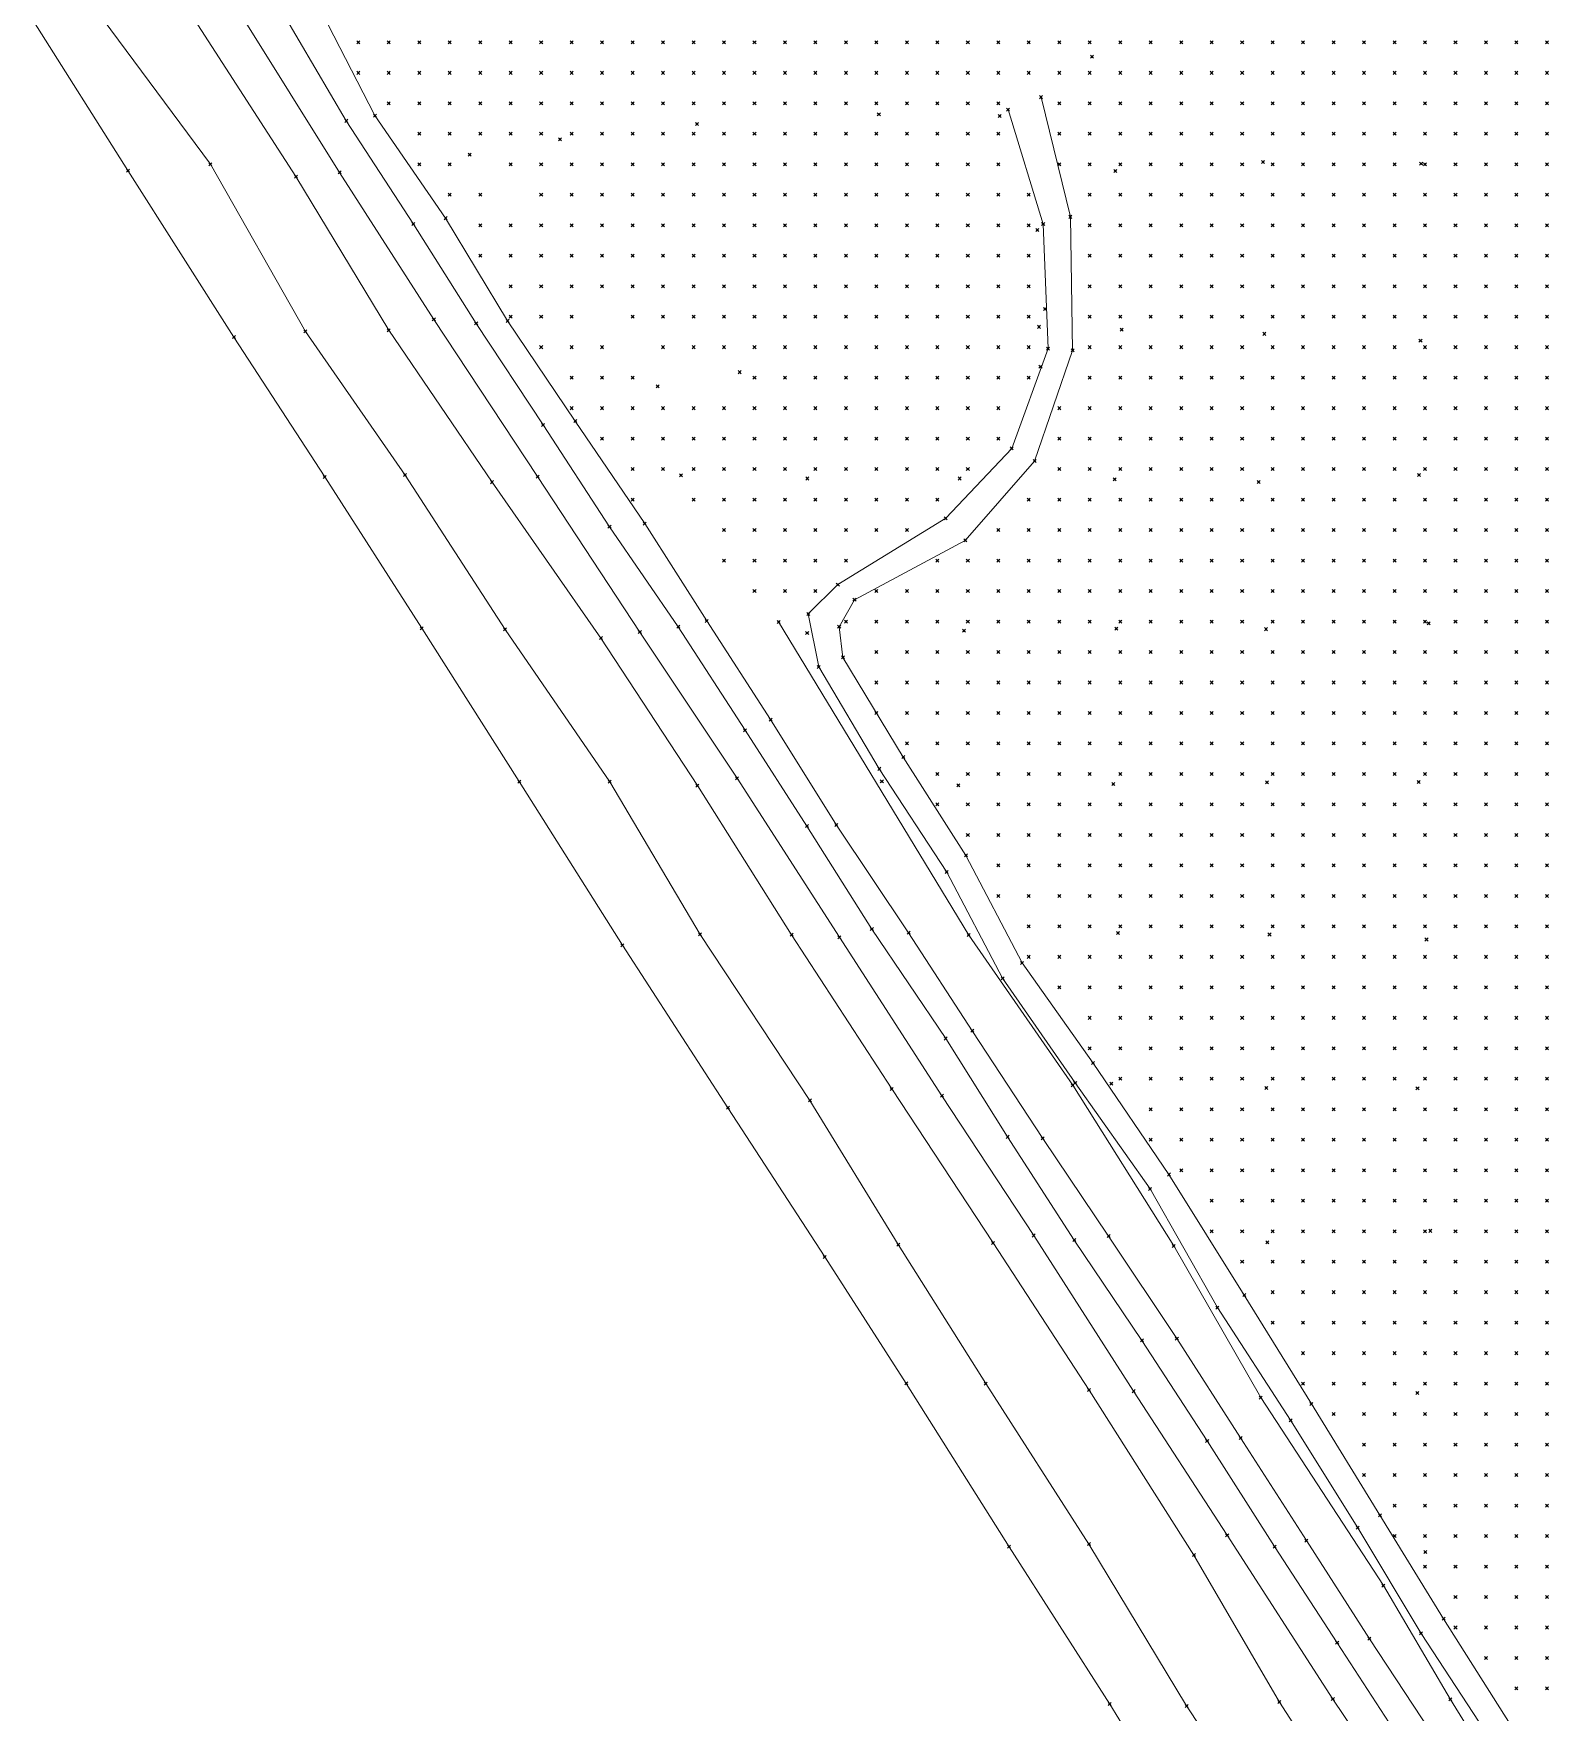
# Model space of a CAD drawing. Header units: metres. Extents: x 441556 to 446409, y 432338 to 461058.
# Drawn here: x 445436.4 to 445585.5, y 434443.3 to 434608.5 of the extents above; entities that cross this region are included whole.
import ezdxf

# ---------------------------------------------------------------- set-up
doc = ezdxf.new("R2010")
doc.units = ezdxf.units.M
doc.header["$MEASUREMENT"] = 0
doc.header["$PDMODE"] = 35
doc.header["$PDSIZE"] = 0.15
for name, color, linetype, lineweight in [('DTM-BRE-RevN_GRP_CANAL', 2, 'Continuous', 0), ('DTM-BRE-RevN_GRP_CANAL IRIGATIE JOS', 2, 'Continuous', 0), ('DTM-BRE-RevN_GRP_CANAL IRIGATIE SUS', 2, 'Continuous', 0), ('DTM-BRE-RevN_GRP_DIG', 2, 'Continuous', 0), ('DTM-BRE-RevN_GRP_DRUM PAMANT', 2, 'Continuous', 0), ('DTM-BRE-RevN_GRP_TALUZ JOS', 2, 'Continuous', 0), ('DTM-NOK-RevN_LIDAR_co_lidar', 91, 'Continuous', 0), ('DTM-NOK-RevN_RTK', 32, 'Continuous', 0)]:
    doc.layers.add(name, color=color, linetype=linetype, lineweight=lineweight)

msp = doc.modelspace()

# ---------------------------------------------------------------- linework, layer by layer
at = {"layer": 'DTM-BRE-RevN_GRP_CANAL'}
for p, q in [((445461.009, 434610.371, 319.685), (445467.2, 434599.877, 319.506)), ((445464.826, 434610.458, 319.58), (445470.011, 434600.389, 319.48)), ((445467.2, 434599.877, 319.506), (445473.805, 434589.725, 319.434)), ((445470.011, 434600.389, 319.48), (445476.977, 434590.303, 319.43)), ((445473.805, 434589.725, 319.434), (445479.981, 434579.947, 319.475)), ((445476.977, 434590.303, 319.43), (445483.067, 434580.201, 319.338)), ((445479.981, 434579.947, 319.475), (445486.57, 434569.961, 319.4)), ((445483.067, 434580.201, 319.338), (445489.732, 434570.337, 319.353)), ((445486.57, 434569.961, 319.4), (445493.1, 434559.939, 319.389)), ((445489.732, 434570.337, 319.353), (445496.573, 434560.256, 319.306)), ((445493.1, 434559.939, 319.389), (445499.874, 434550.106, 319.269)), ((445496.573, 434560.256, 319.306), (445502.672, 434550.677, 319.206)), ((445499.874, 434550.106, 319.269), (445506.445, 434539.912, 319.246)), ((445502.672, 434550.677, 319.206), (445508.961, 434540.964, 319.268)), ((445508.961, 434540.964, 319.268), (445515.427, 434530.585, 319.161)), ((445506.445, 434539.912, 319.246), (445512.536, 434530.488, 319.187)), ((445512.536, 434530.488, 319.187), (445518.921, 434520.351, 319.204)), ((445515.427, 434530.585, 319.161), (445522.538, 434519.988, 319.181)), ((445518.921, 434520.351, 319.204), (445526.198, 434509.585, 319.171)), ((445522.538, 434519.988, 319.181), (445528.802, 434510.354, 319.156)), ((445528.802, 434510.354, 319.156), (445535.736, 434499.757, 319.111)), ((445526.198, 434509.585, 319.171), (445532.278, 434499.91, 319.155)), ((445532.278, 434499.91, 319.155), (445538.847, 434489.758, 319.105)), ((445535.736, 434499.757, 319.111), (445542.219, 434490.15, 319.122)), ((445538.847, 434489.758, 319.105), (445545.503, 434479.888, 319.094)), ((445542.219, 434490.15, 319.122), (445548.937, 434480.066, 319.128)), ((445545.503, 434479.888, 319.094), (445551.921, 434469.997, 319.056)), ((445548.937, 434480.066, 319.128), (445555.216, 434470.281, 319.104)), ((445551.921, 434469.997, 319.056), (445558.553, 434459.592, 319.111)), ((445555.216, 434470.281, 319.104), (445561.688, 434460.184, 319.081)), ((445558.553, 434459.592, 319.111), (445564.715, 434450.133, 319.036)), ((445561.688, 434460.184, 319.081), (445567.894, 434450.529, 319.079)), ((445564.715, 434450.133, 319.036), (445571.097, 434440.271, 319.044)), ((445567.894, 434450.529, 319.079), (445574.775, 434440.051, 319.055))]:
    msp.add_line(p, q, dxfattribs=at)
at = {"layer": 'DTM-BRE-RevN_GRP_CANAL IRIGATIE JOS'}
for p, q in [((445466.545, 434594.802, 321.629), (445456.814, 434610.341, 321.804)), ((445475.811, 434580.347, 321.581), (445466.545, 434594.802, 321.629)), ((445486.031, 434564.878, 321.63), (445475.811, 434580.347, 321.581)), ((445496.085, 434549.58, 321.622), (445486.031, 434564.878, 321.63)), ((445505.656, 434535.19, 321.563), (445496.085, 434549.58, 321.622)), ((445515.731, 434519.547, 321.609), (445505.656, 434535.19, 321.563)), ((445525.814, 434503.95, 321.508), (445515.731, 434519.547, 321.609)), ((445534.858, 434490.201, 321.442), (445525.814, 434503.95, 321.508)), ((445544.681, 434474.888, 321.415), (445534.858, 434490.201, 321.442)), ((445553.89, 434460.715, 321.425), (445544.681, 434474.888, 321.415)), ((445564.289, 434444.594, 321.246), (445553.89, 434460.715, 321.425)), ((445573.803, 434430.438, 321.023), (445564.289, 434444.594, 321.246))]:
    msp.add_line(p, q, dxfattribs=at)
at = {"layer": 'DTM-BRE-RevN_GRP_CANAL IRIGATIE SUS'}
for p, q in [((445509.744, 434550.58, 323.261), (445528.455, 434519.762, 322.656)), ((445528.455, 434519.762, 322.656), (445538.697, 434504.988, 322.436)), ((445538.697, 434504.988, 322.436), (445548.634, 434489.179, 321.925)), ((445548.634, 434489.179, 321.925), (445557.197, 434474.26, 321.348)), ((445557.197, 434474.26, 321.348), (445569.265, 434455.755, 321.417)), ((445569.265, 434455.755, 321.417), (445575.854, 434444.556, 321.174)), ((445575.854, 434444.556, 321.174), (445585.213, 434429.469, 321.164))]:
    msp.add_line(p, q, dxfattribs=at)
at = {"layer": 'DTM-BRE-RevN_GRP_DIG'}
for p, q in [((445445.706, 434594.984, 326.145), (445436.421, 434609.669, 326.2)), ((445453.826, 434595.61, 325.879), (445443.261, 434609.838, 326.016)), ((445456.134, 434578.598, 326.173), (445445.706, 434594.984, 326.145)), ((445463.179, 434579.154, 326.079), (445453.826, 434595.61, 325.879)), ((445465.08, 434564.839, 326.159), (445456.134, 434578.598, 326.173)), ((445472.984, 434565.019, 326.038), (445463.179, 434579.154, 326.079)), ((445474.626, 434549.948, 326.107), (445465.08, 434564.839, 326.159)), ((445482.818, 434549.837, 326.065), (445472.984, 434565.019, 326.038)), ((445484.224, 434534.86, 326.124), (445474.626, 434549.948, 326.107)), ((445493.121, 434534.85, 325.956), (445482.818, 434549.837, 326.065)), ((445494.374, 434518.766, 326.128), (445484.224, 434534.86, 326.124)), ((445502.012, 434519.832, 326.164), (445493.121, 434534.85, 325.956)), ((445504.75, 434502.772, 326.131), (445494.374, 434518.766, 326.128)), ((445512.821, 434503.489, 326.067), (445502.012, 434519.832, 326.164)), ((445514.287, 434488.093, 326.104), (445504.75, 434502.772, 326.131)), ((445521.517, 434489.304, 325.902), (445512.821, 434503.489, 326.067)), ((445530.132, 434475.632, 325.788), (445521.517, 434489.304, 325.902)), ((445522.305, 434475.653, 326.076), (445514.287, 434488.093, 326.104)), ((445532.429, 434459.577, 326.005), (445522.305, 434475.653, 326.076)), ((445540.289, 434459.846, 325.624), (445530.132, 434475.632, 325.788)), ((445542.331, 434444.097, 326.056), (445532.429, 434459.577, 326.005)), ((445549.896, 434443.92, 325.702), (445540.289, 434459.846, 325.624)), ((445550.832, 434430.352, 326.067), (445542.331, 434444.097, 326.056)), ((445559.465, 434429.538, 325.889), (445549.896, 434443.92, 325.702))]:
    msp.add_line(p, q, dxfattribs=at)
at = {"layer": 'DTM-BRE-RevN_GRP_DRUM PAMANT'}
for p, q in [((445535.569, 434602.205, 323.053), (445538.463, 434590.433, 323.695)), ((445535.779, 434589.714, 323.674), (445532.33, 434600.982, 323.262)), ((445536.26, 434577.464, 323.834), (445535.779, 434589.714, 323.674)), ((445538.463, 434590.433, 323.695), (445538.678, 434577.288, 323.858)), ((445532.684, 434567.647, 323.768), (445536.26, 434577.464, 323.834)), ((445538.678, 434577.288, 323.858), (445534.938, 434566.4, 323.467)), ((445526.198, 434560.773, 323.526), (445532.684, 434567.647, 323.768)), ((445534.938, 434566.4, 323.467), (445528.115, 434558.599, 323.487)), ((445515.572, 434554.248, 323.369), (445526.198, 434560.773, 323.526)), ((445528.115, 434558.599, 323.487), (445517.213, 434552.762, 323.377)), ((445512.669, 434551.358, 323.142), (445515.572, 434554.248, 323.369)), ((445517.213, 434552.762, 323.377), (445515.703, 434550.104, 323.315)), ((445513.697, 434546.152, 323.053), (445512.669, 434551.358, 323.142)), ((445515.703, 434550.104, 323.315), (445516.081, 434547.08, 323.244)), ((445516.081, 434547.08, 323.244), (445522.012, 434537.274, 323.124)), ((445519.653, 434536.118, 323.082), (445513.697, 434546.152, 323.053)), ((445522.012, 434537.274, 323.124), (445528.181, 434527.6, 322.851)), ((445526.286, 434525.964, 322.747), (445519.653, 434536.118, 323.082)), ((445528.181, 434527.6, 322.851), (445533.71, 434517.025, 322.624)), ((445531.788, 434515.516, 322.319), (445526.286, 434525.964, 322.747)), ((445533.71, 434517.025, 322.624), (445540.696, 434507.164, 322.481)), ((445538.931, 434505.221, 322.424), (445531.788, 434515.516, 322.319)), ((445540.696, 434507.164, 322.481), (445548.153, 434496.203, 322.316)), ((445546.307, 434494.791, 322.232), (445538.931, 434505.221, 322.424)), ((445548.153, 434496.203, 322.316), (445555.567, 434484.335, 321.81)), ((445552.931, 434483.104, 321.875), (445546.307, 434494.791, 322.232)), ((445555.567, 434484.335, 321.81), (445562.184, 434473.637, 321.691)), ((445560.136, 434472.021, 321.545), (445552.931, 434483.104, 321.875)), ((445562.184, 434473.637, 321.691), (445568.929, 434462.68, 321.502)), ((445566.744, 434461.45, 321.506), (445560.136, 434472.021, 321.545)), ((445568.929, 434462.68, 321.502), (445575.184, 434452.489, 321.308)), ((445572.97, 434451.057, 321.306), (445566.744, 434461.45, 321.506)), ((445575.184, 434452.489, 321.308), (445581.75, 434442.118, 321.304)), ((445579.803, 434440.619, 321.289), (445572.97, 434451.057, 321.306))]:
    msp.add_line(p, q, dxfattribs=at)
at = {"layer": 'DTM-BRE-RevN_GRP_TALUZ JOS'}
for p, q in [((445462.244, 434594.394, 321.803), (445452.581, 434609.326, 321.884)), ((445471.371, 434579.27, 321.655), (445462.244, 434594.394, 321.803)), ((445481.538, 434564.325, 321.658), (445471.371, 434579.27, 321.655)), ((445492.253, 434548.982, 321.622), (445481.538, 434564.325, 321.658)), ((445501.755, 434534.468, 321.584), (445492.253, 434548.982, 321.622)), ((445511.022, 434519.798, 321.646), (445501.755, 434534.468, 321.584)), ((445520.877, 434504.624, 321.639), (445511.022, 434519.798, 321.646)), ((445530.854, 434489.472, 321.411), (445520.877, 434504.624, 321.639)), ((445540.296, 434474.989, 321.262), (445530.854, 434489.472, 321.411)), ((445550.617, 434458.762, 321.429), (445540.296, 434474.989, 321.262)), ((445559.026, 434444.303, 321.32), (445550.617, 434458.762, 321.429)), ((445568.77, 434429.346, 321.172), (445559.026, 434444.303, 321.32))]:
    msp.add_line(p, q, dxfattribs=at)
at = {"layer": 'DTM-NOK-RevN_LIDAR_co_lidar'}
for p in [(445468.382, 434607.601, 319.861), (445471.381, 434607.601, 321.021), (445474.38, 434607.601, 322.542), (445477.38, 434607.601, 323.249), (445480.379, 434607.601, 323.165), (445483.378, 434607.601, 323.137), (445486.378, 434607.601, 323.193), (445489.377, 434607.601, 323.291), (445492.377, 434607.601, 323.334), (445495.376, 434607.601, 323.337), (445498.375, 434607.601, 323.363), (445501.375, 434607.601, 323.417), (445504.374, 434607.601, 323.482), (445507.373, 434607.601, 323.563), (445510.373, 434607.601, 323.611), (445513.372, 434607.601, 323.597), (445516.372, 434607.601, 323.627), (445519.371, 434607.601, 323.657), (445522.37, 434607.601, 323.616), (445525.37, 434607.601, 323.548), (445528.369, 434607.601, 323.409), (445531.369, 434607.601, 323.25), (445534.368, 434607.601, 323.071), (445537.367, 434607.601, 323.004), (445540.367, 434607.601, 322.986), (445543.366, 434607.601, 323.023), (445546.365, 434607.601, 323.142), (445549.365, 434607.601, 323.269), (445552.364, 434607.601, 323.331), (445555.364, 434607.601, 323.382), (445558.363, 434607.601, 323.414), (445561.362, 434607.601, 323.477), (445564.362, 434607.601, 323.484), (445567.361, 434607.601, 323.514), (445570.361, 434607.601, 323.561), (445573.36, 434607.601, 323.67), (445576.359, 434607.601, 323.802), (445579.359, 434607.601, 323.958), (445582.358, 434607.601, 324.238), (445585.357, 434607.601, 324.299), (445468.382, 434604.602, 319.416), (445471.381, 434604.602, 320.206), (445474.38, 434604.602, 321.938), (445477.38, 434604.602, 323.486), (445480.379, 434604.602, 323.282), (445483.378, 434604.602, 323.224), (445486.378, 434604.602, 323.158), (445489.377, 434604.602, 323.198), (445492.377, 434604.602, 323.24), (445495.376, 434604.602, 323.269), (445498.375, 434604.602, 323.384), (445501.375, 434604.602, 323.493), (445504.374, 434604.602, 323.55), (445507.373, 434604.602, 323.575), (445510.373, 434604.602, 323.601), (445513.372, 434604.602, 323.589), (445516.372, 434604.602, 323.565), (445519.371, 434604.602, 323.624), (445522.37, 434604.602, 323.57), (445525.37, 434604.602, 323.584), (445528.369, 434604.602, 323.541), (445531.369, 434604.602, 323.334), (445534.368, 434604.602, 323.115), (445537.367, 434604.602, 323.07), (445540.367, 434604.602, 323.149), (445543.366, 434604.602, 323.213), (445546.365, 434604.602, 323.277), (445549.365, 434604.602, 323.333), (445552.364, 434604.602, 323.37), (445555.364, 434604.602, 323.444), (445558.363, 434604.602, 323.494), (445561.362, 434604.602, 323.589), (445564.362, 434604.602, 323.667), (445567.361, 434604.602, 323.735), (445570.361, 434604.602, 323.888), (445573.36, 434604.602, 323.952), (445576.359, 434604.602, 324.083), (445579.359, 434604.602, 324.297), (445582.358, 434604.602, 324.466), (445585.357, 434604.602, 324.545), (445471.381, 434601.602, 319.61), (445474.38, 434601.602, 320.679), (445477.38, 434601.602, 322.622), (445480.379, 434601.602, 323.517), (445483.378, 434601.602, 323.224), (445486.378, 434601.602, 323.141), (445489.377, 434601.602, 323.183), (445492.377, 434601.602, 323.217), (445495.376, 434601.602, 323.301), (445498.375, 434601.602, 323.473), (445501.375, 434601.602, 323.596), (445504.374, 434601.602, 323.608), (445507.373, 434601.602, 323.655), (445510.373, 434601.602, 323.649), (445513.372, 434601.602, 323.522), (445516.372, 434601.602, 323.471), (445519.371, 434601.602, 323.511), (445522.37, 434601.602, 323.547), (445525.37, 434601.602, 323.608), (445528.369, 434601.602, 323.536), (445531.369, 434601.602, 323.409), (445537.367, 434601.602, 323.25), (445540.367, 434601.602, 323.317), (445543.366, 434601.602, 323.358), (445546.365, 434601.602, 323.428), (445549.365, 434601.602, 323.535), (445552.364, 434601.602, 323.675), (445555.364, 434601.602, 323.755), (445558.363, 434601.602, 323.802), (445561.362, 434601.602, 323.885), (445564.362, 434601.602, 323.956), (445567.361, 434601.602, 323.993), (445570.361, 434601.602, 324.062), (445573.36, 434601.602, 324.138), (445576.359, 434601.602, 324.191), (445579.359, 434601.602, 324.351), (445582.358, 434601.602, 324.575), (445585.357, 434601.602, 324.612), (445474.38, 434598.603, 319.885), (445477.38, 434598.603, 321.182), (445480.379, 434598.603, 322.766), (445483.378, 434598.603, 323.299), (445486.378, 434598.603, 323.187), (445489.377, 434598.603, 323.121), (445492.377, 434598.603, 323.163), (445495.376, 434598.603, 323.304), (445498.375, 434598.603, 323.489), (445501.375, 434598.603, 323.686), (445504.374, 434598.603, 323.754), (445507.373, 434598.603, 323.792), (445510.373, 434598.603, 323.705), (445513.372, 434598.603, 323.528), (445516.372, 434598.603, 323.52), (445519.371, 434598.603, 323.655), (445522.37, 434598.603, 323.669), (445525.37, 434598.603, 323.611), (445528.369, 434598.603, 323.447), (445531.369, 434598.603, 323.361), (445537.367, 434598.603, 323.459), (445540.367, 434598.603, 323.527), (445543.366, 434598.603, 323.611), (445546.365, 434598.603, 323.719), (445549.365, 434598.603, 323.793), (445552.364, 434598.603, 323.823), (445555.364, 434598.603, 323.931), (445558.363, 434598.603, 324.022), (445561.362, 434598.603, 324.069), (445564.362, 434598.603, 324.13), (445567.361, 434598.603, 324.229), (445570.361, 434598.603, 324.266), (445573.36, 434598.603, 324.301), (445576.359, 434598.603, 324.366), (445579.359, 434598.603, 324.384), (445582.358, 434598.603, 324.505), (445585.357, 434598.603, 324.581), (445474.38, 434595.604, 319.539), (445477.38, 434595.604, 320.386), (445483.378, 434595.604, 323.217), (445486.378, 434595.604, 323.185), (445489.377, 434595.604, 323.168), (445492.377, 434595.604, 323.3), (445495.376, 434595.604, 323.558), (445498.375, 434595.604, 323.79), (445501.375, 434595.604, 323.962), (445504.374, 434595.604, 323.982), (445507.373, 434595.604, 324.016), (445510.373, 434595.604, 323.866), (445513.372, 434595.604, 323.653), (445516.372, 434595.604, 323.639), (445519.371, 434595.604, 323.679), (445522.37, 434595.604, 323.692), (445525.37, 434595.604, 323.623), (445528.369, 434595.604, 323.576), (445531.369, 434595.604, 323.53), (445537.367, 434595.604, 323.564), (445540.367, 434595.604, 323.646), (445543.366, 434595.604, 323.739), (445546.365, 434595.604, 323.891), (445549.365, 434595.604, 323.935), (445552.364, 434595.604, 323.898), (445555.364, 434595.604, 323.971), (445558.363, 434595.604, 324.012), (445561.362, 434595.604, 324.064), (445564.362, 434595.604, 324.12), (445567.361, 434595.604, 324.177), (445570.361, 434595.604, 324.22), (445573.36, 434595.604, 324.309), (445576.359, 434595.604, 324.396), (445579.359, 434595.604, 324.441), (445582.358, 434595.604, 324.524), (445585.357, 434595.604, 324.661), (445477.38, 434592.604, 319.802), (445480.379, 434592.604, 321.18), (445486.378, 434592.604, 323.224), (445489.377, 434592.604, 323.248), (445492.377, 434592.604, 323.414), (445495.376, 434592.604, 323.629), (445498.375, 434592.604, 323.958), (445501.375, 434592.604, 324.211), (445504.374, 434592.604, 324.271), (445507.373, 434592.604, 324.324), (445510.373, 434592.604, 324.145), (445513.372, 434592.604, 323.917), (445516.372, 434592.604, 323.821), (445519.371, 434592.604, 323.829), (445522.37, 434592.604, 323.861), (445525.37, 434592.604, 323.861), (445528.369, 434592.604, 323.793), (445531.369, 434592.604, 323.626), (445534.368, 434592.604, 323.506), (445540.367, 434592.604, 323.738), (445543.366, 434592.604, 323.823), (445546.365, 434592.604, 323.914), (445549.365, 434592.604, 323.959), (445552.364, 434592.604, 323.977), (445555.364, 434592.604, 324.06), (445558.363, 434592.604, 324.073), (445561.362, 434592.604, 324.137), (445564.362, 434592.604, 324.145), (445567.361, 434592.604, 324.133), (445570.361, 434592.604, 324.202), (445573.36, 434592.604, 324.311), (445576.359, 434592.604, 324.357), (445579.359, 434592.604, 324.416), (445582.358, 434592.604, 324.477), (445585.357, 434592.604, 324.588), (445480.379, 434589.605, 320.09), (445483.378, 434589.605, 321.457), (445486.378, 434589.605, 322.995), (445489.377, 434589.605, 323.235), (445492.377, 434589.605, 323.403), (445495.376, 434589.605, 323.547), (445498.375, 434589.605, 323.929), (445501.375, 434589.605, 324.143), (445504.374, 434589.605, 324.282), (445507.373, 434589.605, 324.224), (445510.373, 434589.605, 323.973), (445513.372, 434589.605, 323.658), (445516.372, 434589.605, 323.579), (445519.371, 434589.605, 323.59), (445522.37, 434589.605, 323.592), (445525.37, 434589.605, 323.555), (445528.369, 434589.605, 323.549), (445531.369, 434589.605, 323.529), (445534.368, 434589.605, 323.514), (445540.367, 434589.605, 323.758), (445543.366, 434589.605, 323.91), (445546.365, 434589.605, 323.973), (445549.365, 434589.605, 324.006), (445552.364, 434589.605, 324.029), (445555.364, 434589.605, 324.045), (445558.363, 434589.605, 324.036), (445561.362, 434589.605, 324.01), (445564.362, 434589.605, 323.996), (445567.361, 434589.605, 323.98), (445570.361, 434589.605, 324.101), (445573.36, 434589.605, 324.173), (445576.359, 434589.605, 324.283), (445579.359, 434589.605, 324.406), (445582.358, 434589.605, 324.455), (445585.357, 434589.605, 324.56), (445480.379, 434586.605, 319.599), (445483.378, 434586.605, 320.409), (445486.378, 434586.605, 322.001), (445489.377, 434586.605, 323.172), (445492.377, 434586.605, 323.345), (445495.376, 434586.605, 323.615), (445498.375, 434586.605, 323.95), (445501.375, 434586.605, 324.161), (445504.374, 434586.605, 324.258), (445507.373, 434586.605, 324.161), (445510.373, 434586.605, 323.871), (445513.372, 434586.605, 323.636), (445516.372, 434586.605, 323.599), (445519.371, 434586.605, 323.589), (445522.37, 434586.605, 323.58), (445525.37, 434586.605, 323.577), (445528.369, 434586.605, 323.553), (445531.369, 434586.605, 323.544), (445534.368, 434586.605, 323.595), (445540.367, 434586.605, 323.834), (445543.366, 434586.605, 324.022), (445546.365, 434586.605, 324.041), (445549.365, 434586.605, 324.085), (445552.364, 434586.605, 324.093), (445555.364, 434586.605, 324.008), (445558.363, 434586.605, 323.939), (445561.362, 434586.605, 323.958), (445564.362, 434586.605, 324.005), (445567.361, 434586.605, 324.083), (445570.361, 434586.605, 324.23), (445573.36, 434586.605, 324.278), (445576.359, 434586.605, 324.359), (445579.359, 434586.605, 324.427), (445582.358, 434586.605, 324.473), (445585.357, 434586.605, 324.561), (445483.378, 434583.606, 319.776), (445486.378, 434583.606, 320.935), (445489.377, 434583.606, 322.567), (445492.377, 434583.606, 323.44), (445495.376, 434583.606, 323.712), (445498.375, 434583.606, 324.045), (445501.375, 434583.606, 324.278), (445504.374, 434583.606, 324.288), (445507.373, 434583.606, 324.172), (445510.373, 434583.606, 323.864), (445513.372, 434583.606, 323.627), (445516.372, 434583.606, 323.602), (445519.371, 434583.606, 323.6), (445522.37, 434583.606, 323.577), (445525.37, 434583.606, 323.562), (445528.369, 434583.606, 323.594), (445531.369, 434583.606, 323.57), (445534.368, 434583.606, 323.623), (445540.367, 434583.606, 323.891), (445543.366, 434583.606, 324.104), (445546.365, 434583.606, 324.112), (445549.365, 434583.606, 324.061), (445552.364, 434583.606, 324.022), (445555.364, 434583.606, 323.957), (445558.363, 434583.606, 323.961), (445561.362, 434583.606, 324.03), (445564.362, 434583.606, 324.094), (445567.361, 434583.606, 324.228), (445570.361, 434583.606, 324.333), (445573.36, 434583.606, 324.332), (445576.359, 434583.606, 324.341), (445579.359, 434583.606, 324.436), (445582.358, 434583.606, 324.269), (445585.357, 434583.606, 324.01), (445483.378, 434580.607, 319.404), (445486.378, 434580.607, 319.888), (445489.377, 434580.607, 320.774), (445495.376, 434580.607, 323.783), (445498.375, 434580.607, 324.146), (445501.375, 434580.607, 324.328), (445504.374, 434580.607, 324.355), (445507.373, 434580.607, 324.167), (445510.373, 434580.607, 323.855), (445513.372, 434580.607, 323.623), (445516.372, 434580.607, 323.59), (445519.371, 434580.607, 323.57), (445522.37, 434580.607, 323.58), (445525.37, 434580.607, 323.677), (445528.369, 434580.607, 323.711), (445531.369, 434580.607, 323.648), (445534.368, 434580.607, 323.646), (445540.367, 434580.607, 323.933), (445543.366, 434580.607, 324.103), (445546.365, 434580.607, 324.082), (445549.365, 434580.607, 324.002), (445552.364, 434580.607, 324.009), (445555.364, 434580.607, 323.977), (445558.363, 434580.607, 323.954), (445561.362, 434580.607, 324.033), (445564.362, 434580.607, 324.147), (445567.361, 434580.607, 324.098), (445570.361, 434580.607, 324.095), (445573.36, 434580.607, 323.833), (445576.359, 434580.607, 323.749), (445579.359, 434580.607, 323.782), (445582.358, 434580.607, 323.795), (445585.357, 434580.607, 323.736), (445486.378, 434577.607, 319.52), (445489.377, 434577.607, 320.091), (445492.377, 434577.607, 321.644), (445498.375, 434577.607, 324.302), (445501.375, 434577.607, 324.426), (445504.374, 434577.607, 324.365), (445507.373, 434577.607, 324.097), (445510.373, 434577.607, 323.808), (445513.372, 434577.607, 323.582), (445516.372, 434577.607, 323.593), (445519.371, 434577.607, 323.624), (445522.37, 434577.607, 323.67), (445525.37, 434577.607, 323.732), (445528.369, 434577.607, 323.704), (445531.369, 434577.607, 323.679), (445534.368, 434577.607, 323.728), (445540.367, 434577.607, 323.929), (445543.366, 434577.607, 324.042), (445546.365, 434577.607, 324.082), (445549.365, 434577.607, 324.119), (445552.364, 434577.607, 324.079), (445555.364, 434577.607, 324.051), (445558.363, 434577.607, 323.948), (445561.362, 434577.607, 323.686), (445564.362, 434577.607, 323.653), (445567.361, 434577.607, 323.539), (445570.361, 434577.607, 323.546), (445573.36, 434577.607, 323.564), (445576.359, 434577.607, 323.558), (445579.359, 434577.607, 323.636), (445582.358, 434577.607, 323.746), (445585.357, 434577.607, 323.753), (445489.377, 434574.608, 319.69), (445492.377, 434574.608, 321.123), (445495.376, 434574.608, 323.789), (445507.373, 434574.608, 324.093), (445510.373, 434574.608, 323.798), (445513.372, 434574.608, 323.591), (445516.372, 434574.608, 323.563), (445519.371, 434574.608, 323.554), (445522.37, 434574.608, 323.56), (445525.37, 434574.608, 323.596), (445528.369, 434574.608, 323.652), (445531.369, 434574.608, 323.742), (445534.368, 434574.608, 323.819), (445540.367, 434574.608, 323.835), (445543.366, 434574.608, 323.961), (445546.365, 434574.608, 324.14), (445549.365, 434574.608, 324), (445552.364, 434574.608, 323.405), (445555.364, 434574.608, 323.482), (445558.363, 434574.608, 323.473), (445561.362, 434574.608, 323.46), (445564.362, 434574.608, 323.497), (445567.361, 434574.608, 323.495), (445570.361, 434574.608, 323.555), (445573.36, 434574.608, 323.586), (445576.359, 434574.608, 323.578), (445579.359, 434574.608, 323.614), (445582.358, 434574.608, 323.627), (445585.357, 434574.608, 323.612), (445489.377, 434571.608, 319.387), (445492.377, 434571.608, 320.222), (445495.376, 434571.608, 321.903), (445498.375, 434571.608, 323.38), (445501.375, 434571.608, 324.544), (445504.374, 434571.608, 324.339), (445507.373, 434571.608, 323.965), (445510.373, 434571.608, 323.669), (445513.372, 434571.608, 323.5), (445516.372, 434571.608, 323.554), (445519.371, 434571.608, 323.591), (445522.37, 434571.608, 323.585), (445525.37, 434571.608, 323.607), (445528.369, 434571.608, 323.673), (445531.369, 434571.608, 323.749), (445537.367, 434571.608, 323.647), (445540.367, 434571.608, 323.597), (445543.366, 434571.608, 323.474), (445546.365, 434571.608, 323.39), (445549.365, 434571.608, 323.365), (445552.364, 434571.608, 323.248), (445555.364, 434571.608, 323.291), (445558.363, 434571.608, 323.334), (445561.362, 434571.608, 323.393), (445564.362, 434571.608, 323.524), (445567.361, 434571.608, 323.557), (445570.361, 434571.608, 323.591), (445573.36, 434571.608, 323.593), (445576.359, 434571.608, 323.523), (445579.359, 434571.608, 323.479), (445582.358, 434571.608, 323.38), (445585.357, 434571.608, 323.411), (445492.377, 434568.609, 319.75), (445495.376, 434568.609, 320.782), (445498.375, 434568.609, 322.29), (445501.375, 434568.609, 324.506), (445504.374, 434568.609, 324.261), (445507.373, 434568.609, 323.96), (445510.373, 434568.609, 323.674), (445513.372, 434568.609, 323.47), (445516.372, 434568.609, 323.534), (445519.371, 434568.609, 323.642), (445522.37, 434568.609, 323.698), (445525.37, 434568.609, 323.709), (445528.369, 434568.609, 323.722), (445531.369, 434568.609, 323.742), (445537.367, 434568.609, 323.52), (445540.367, 434568.609, 323.389), (445543.366, 434568.609, 323.316), (445546.365, 434568.609, 323.294), (445549.365, 434568.609, 323.303), (445552.364, 434568.609, 323.242), (445555.364, 434568.609, 323.217), (445558.363, 434568.609, 323.374), (445561.362, 434568.609, 323.586), (445564.362, 434568.609, 323.544), (445567.361, 434568.609, 323.448), (445570.361, 434568.609, 323.459), (445573.36, 434568.609, 323.393), (445576.359, 434568.609, 323.39), (445579.359, 434568.609, 323.443), (445582.358, 434568.609, 323.405), (445585.357, 434568.609, 323.413), (445495.376, 434565.61, 319.818), (445498.375, 434565.61, 321.298), (445501.375, 434565.61, 323.837), (445504.374, 434565.61, 324.179), (445507.373, 434565.61, 323.949), (445510.373, 434565.61, 323.657), (445513.372, 434565.61, 323.474), (445516.372, 434565.61, 323.51), (445519.371, 434565.61, 323.622), (445522.37, 434565.61, 323.664), (445525.37, 434565.61, 323.675), (445528.369, 434565.61, 323.659), (445537.367, 434565.61, 323.379), (445540.367, 434565.61, 323.276), (445543.366, 434565.61, 323.256), (445546.365, 434565.61, 323.23), (445549.365, 434565.61, 323.241), (445552.364, 434565.61, 323.246), (445555.364, 434565.61, 323.189), (445558.363, 434565.61, 323.288), (445561.362, 434565.61, 323.378), (445564.362, 434565.61, 323.271), (445567.361, 434565.61, 323.285), (445570.361, 434565.61, 323.386), (445573.36, 434565.61, 323.379), (445576.359, 434565.61, 323.372), (445579.359, 434565.61, 323.433), (445582.358, 434565.61, 323.485), (445585.357, 434565.61, 323.45), (445495.376, 434562.61, 319.292), (445501.375, 434562.61, 322.479), (445504.374, 434562.61, 323.903), (445507.373, 434562.61, 323.762), (445510.373, 434562.61, 323.546), (445513.372, 434562.61, 323.449), (445516.372, 434562.61, 323.495), (445519.371, 434562.61, 323.613), (445522.37, 434562.61, 323.655), (445525.37, 434562.61, 323.686), (445534.368, 434562.61, 323.454), (445537.367, 434562.61, 323.356), (445540.367, 434562.61, 323.24), (445543.366, 434562.61, 323.108), (445546.365, 434562.61, 323.065), (445549.365, 434562.61, 323.091), (445552.364, 434562.61, 323.052), (445555.364, 434562.61, 323.034), (445558.363, 434562.61, 323.136), (445561.362, 434562.61, 323.201), (445564.362, 434562.61, 323.282), (445567.361, 434562.61, 323.391), (445570.361, 434562.61, 323.447), (445573.36, 434562.61, 323.458), (445576.359, 434562.61, 323.452), (445579.359, 434562.61, 323.423), (445582.358, 434562.61, 323.418), (445585.357, 434562.61, 323.418), (445504.374, 434559.611, 322.747), (445507.373, 434559.611, 323.621), (445510.373, 434559.611, 323.518), (445513.372, 434559.611, 323.506), (445516.372, 434559.611, 323.539), (445519.371, 434559.611, 323.818), (445522.37, 434559.611, 323.759), (445531.369, 434559.611, 323.468), (445534.368, 434559.611, 323.446), (445537.367, 434559.611, 323.357), (445540.367, 434559.611, 323.147), (445543.366, 434559.611, 323.011), (445546.365, 434559.611, 323.005), (445549.365, 434559.611, 323.026), (445552.364, 434559.611, 323.027), (445555.364, 434559.611, 323.1), (445558.363, 434559.611, 323.179), (445561.362, 434559.611, 323.326), (445564.362, 434559.611, 323.463), (445567.361, 434559.611, 323.475), (445570.361, 434559.611, 323.445), (445573.36, 434559.611, 323.4), (445576.359, 434559.611, 323.339), (445579.359, 434559.611, 323.305), (445582.358, 434559.611, 323.284), (445585.357, 434559.611, 323.325), (445504.374, 434556.612, 321.177), (445507.373, 434556.612, 322.738), (445510.373, 434556.612, 323.637), (445513.372, 434556.612, 323.588), (445516.372, 434556.612, 323.526), (445525.37, 434556.612, 323.358), (445528.369, 434556.612, 323.332), (445531.369, 434556.612, 323.33), (445534.368, 434556.612, 323.315), (445537.367, 434556.612, 323.29), (445540.367, 434556.612, 323.193), (445543.366, 434556.612, 323.129), (445546.365, 434556.612, 323.099), (445549.365, 434556.612, 323.14), (445552.364, 434556.612, 323.189), (445555.364, 434556.612, 323.27), (445558.363, 434556.612, 323.359), (445561.362, 434556.612, 323.409), (445564.362, 434556.612, 323.466), (445567.361, 434556.612, 323.477), (445570.361, 434556.612, 323.385), (445573.36, 434556.612, 323.246), (445576.359, 434556.612, 323.145), (445579.359, 434556.612, 323.113), (445582.358, 434556.612, 323.165), (445585.357, 434556.612, 323.152), (445507.373, 434553.612, 322.001), (445510.373, 434553.612, 323.505), (445513.372, 434553.612, 323.364), (445519.371, 434553.612, 323.339), (445522.37, 434553.612, 323.412), (445525.37, 434553.612, 323.347), (445528.369, 434553.612, 323.311), (445531.369, 434553.612, 323.255), (445534.368, 434553.612, 323.247), (445537.367, 434553.612, 323.269), (445540.367, 434553.612, 323.278), (445543.366, 434553.612, 323.254), (445546.365, 434553.612, 323.243), (445549.365, 434553.612, 323.229), (445552.364, 434553.612, 323.271), (445555.364, 434553.612, 323.296), (445558.363, 434553.612, 323.32), (445561.362, 434553.612, 323.298), (445564.362, 434553.612, 323.275), (445567.361, 434553.612, 323.235), (445570.361, 434553.612, 323.166), (445573.36, 434553.612, 323.118), (445576.359, 434553.612, 323.129), (445579.359, 434553.612, 323.15), (445582.358, 434553.612, 323.21), (445585.357, 434553.612, 323.188), (445516.372, 434550.613, 323.169), (445519.371, 434550.613, 323.247), (445522.37, 434550.613, 323.341), (445525.37, 434550.613, 323.339), (445528.369, 434550.613, 323.312), (445531.369, 434550.613, 323.302), (445534.368, 434550.613, 323.296), (445537.367, 434550.613, 323.281), (445540.367, 434550.613, 323.215), (445543.366, 434550.613, 323.166), (445546.365, 434550.613, 323.206), (445549.365, 434550.613, 323.255), (445552.364, 434550.613, 323.27), (445555.364, 434550.613, 323.221), (445558.363, 434550.613, 323.195), (445561.362, 434550.613, 323.167), (445564.362, 434550.613, 323.152), (445567.361, 434550.613, 323.15), (445570.361, 434550.613, 323.166), (445573.36, 434550.613, 323.161), (445576.359, 434550.613, 323.187), (445579.359, 434550.613, 323.179), (445582.358, 434550.613, 323.189), (445585.357, 434550.613, 323.234), (445519.371, 434547.613, 323.152), (445522.37, 434547.613, 323.259), (445525.37, 434547.613, 323.278), (445528.369, 434547.613, 323.277), (445531.369, 434547.613, 323.254), (445534.368, 434547.613, 323.205), (445537.367, 434547.613, 323.192), (445540.367, 434547.613, 323.144), (445543.366, 434547.613, 323.036), (445546.365, 434547.613, 323.041), (445549.365, 434547.613, 323.087), (445552.364, 434547.613, 323.12), (445555.364, 434547.613, 323.223), (445558.363, 434547.613, 323.322), (445561.362, 434547.613, 323.294), (445564.362, 434547.613, 323.238), (445567.361, 434547.613, 323.216), (445570.361, 434547.613, 323.221), (445573.36, 434547.613, 323.186), (445576.359, 434547.613, 323.212), (445579.359, 434547.613, 323.179), (445582.358, 434547.613, 323.157), (445585.357, 434547.613, 323.215), (445519.371, 434544.614, 323.1), (445522.37, 434544.614, 323.173), (445525.37, 434544.614, 323.189), (445528.369, 434544.614, 323.236), (445531.369, 434544.614, 323.187), (445534.368, 434544.614, 323.062), (445537.367, 434544.614, 322.977), (445540.367, 434544.614, 322.959), (445543.366, 434544.614, 322.972), (445546.365, 434544.614, 323.112), (445549.365, 434544.614, 323.185), (445552.364, 434544.614, 323.226), (445555.364, 434544.614, 323.255), (445558.363, 434544.614, 323.325), (445561.362, 434544.614, 323.304), (445564.362, 434544.614, 323.254), (445567.361, 434544.614, 323.24), (445570.361, 434544.614, 323.227), (445573.36, 434544.614, 323.2), (445576.359, 434544.614, 323.191), (445579.359, 434544.614, 323.188), (445582.358, 434544.614, 323.136), (445585.357, 434544.614, 323.006), (445519.371, 434541.615, 323.051), (445522.37, 434541.615, 323.086), (445525.37, 434541.615, 323.067), (445528.369, 434541.615, 323.062), (445531.369, 434541.615, 323.002), (445534.368, 434541.615, 322.98), (445537.367, 434541.615, 323.023), (445540.367, 434541.615, 322.996), (445543.366, 434541.615, 323.01), (445546.365, 434541.615, 323.126), (445549.365, 434541.615, 323.219), (445552.364, 434541.615, 323.28), (445555.364, 434541.615, 323.301), (445558.363, 434541.615, 323.336), (445561.362, 434541.615, 323.334), (445564.362, 434541.615, 323.26), (445567.361, 434541.615, 323.184), (445570.361, 434541.615, 323.147), (445573.36, 434541.615, 323.113), (445576.359, 434541.615, 323.053), (445579.359, 434541.615, 323.016), (445582.358, 434541.615, 322.974), (445585.357, 434541.615, 322.904), (445522.37, 434538.615, 323.086), (445525.37, 434538.615, 323.028), (445528.369, 434538.615, 323.04), (445531.369, 434538.615, 323.025), (445534.368, 434538.615, 323.027), (445537.367, 434538.615, 323.028), (445540.367, 434538.615, 323.056), (445543.366, 434538.615, 323.06), (445546.365, 434538.615, 323.083), (445549.365, 434538.615, 323.211), (445552.364, 434538.615, 323.283), (445555.364, 434538.615, 323.296), (445558.363, 434538.615, 323.318), (445561.362, 434538.615, 323.241), (445564.362, 434538.615, 323.152), (445567.361, 434538.615, 323.073), (445570.361, 434538.615, 323.021), (445573.36, 434538.615, 323.02), (445576.359, 434538.615, 323.036), (445579.359, 434538.615, 323.016), (445582.358, 434538.615, 322.985), (445585.357, 434538.615, 322.952), (445525.37, 434535.616, 322.968), (445528.369, 434535.616, 323.056), (445531.369, 434535.616, 323.073), (445534.368, 434535.616, 323.086), (445537.367, 434535.616, 323.028), (445540.367, 434535.616, 322.999), (445543.366, 434535.616, 323.005), (445546.365, 434535.616, 323.021), (445549.365, 434535.616, 323.051), (445552.364, 434535.616, 323.078), (445555.364, 434535.616, 323.05), (445558.363, 434535.616, 323.062), (445561.362, 434535.616, 323.054), (445564.362, 434535.616, 323.04), (445567.361, 434535.616, 323.043), (445570.361, 434535.616, 323.078), (445573.36, 434535.616, 323.121), (445576.359, 434535.616, 323.111), (445579.359, 434535.616, 323.087), (445582.358, 434535.616, 323.052), (445585.357, 434535.616, 322.993), (445525.37, 434532.616, 322.898), (445528.369, 434532.616, 323.267), (445531.369, 434532.616, 323.288), (445534.368, 434532.616, 323.239), (445537.367, 434532.616, 323.146), (445540.367, 434532.616, 323.055), (445543.366, 434532.616, 322.872), (445546.365, 434532.616, 322.818), (445549.365, 434532.616, 322.839), (445552.364, 434532.616, 322.888), (445555.364, 434532.616, 322.961), (445558.363, 434532.616, 323.024), (445561.362, 434532.616, 323.057), (445564.362, 434532.616, 323.104), (445567.361, 434532.616, 323.153), (445570.361, 434532.616, 323.195), (445573.36, 434532.616, 323.184), (445576.359, 434532.616, 323.116), (445579.359, 434532.616, 323.042), (445582.358, 434532.616, 322.95), (445585.357, 434532.616, 322.845), (445528.369, 434529.617, 323.067), (445531.369, 434529.617, 323.495), (445534.368, 434529.617, 323.416), (445537.367, 434529.617, 323.288), (445540.367, 434529.617, 323.001), (445543.366, 434529.617, 322.749), (445546.365, 434529.617, 322.753), (445549.365, 434529.617, 322.843), (445552.364, 434529.617, 322.929), (445555.364, 434529.617, 323.014), (445558.363, 434529.617, 323.083), (445561.362, 434529.617, 323.136), (445564.362, 434529.617, 323.147), (445567.361, 434529.617, 323.15), (445570.361, 434529.617, 323.121), (445573.36, 434529.617, 323.059), (445576.359, 434529.617, 322.944), (445579.359, 434529.617, 322.837), (445582.358, 434529.617, 322.771), (445585.357, 434529.617, 322.749), (445531.369, 434526.618, 323.71), (445534.368, 434526.618, 323.623), (445537.367, 434526.618, 323.369), (445540.367, 434526.618, 323.027), (445543.366, 434526.618, 322.815), (445546.365, 434526.618, 322.84), (445549.365, 434526.618, 322.928), (445552.364, 434526.618, 322.975), (445555.364, 434526.618, 323.005), (445558.363, 434526.618, 323.042), (445561.362, 434526.618, 323.055), (445564.362, 434526.618, 323.043), (445567.361, 434526.618, 322.994), (445570.361, 434526.618, 322.911), (445573.36, 434526.618, 322.867), (445576.359, 434526.618, 322.873), (445579.359, 434526.618, 322.837), (445582.358, 434526.618, 322.827), (445585.357, 434526.618, 322.839), (445531.369, 434523.618, 323.946), (445534.368, 434523.618, 323.767), (445537.367, 434523.618, 323.467), (445540.367, 434523.618, 323.159), (445543.366, 434523.618, 322.893), (445546.365, 434523.618, 322.84), (445549.365, 434523.618, 322.866), (445552.364, 434523.618, 322.887), (445555.364, 434523.618, 322.927), (445558.363, 434523.618, 322.932), (445561.362, 434523.618, 322.924), (445564.362, 434523.618, 322.916), (445567.361, 434523.618, 322.92), (445570.361, 434523.618, 322.863), (445573.36, 434523.618, 322.839), (445576.359, 434523.618, 322.846), (445579.359, 434523.618, 322.827), (445582.358, 434523.618, 322.802), (445585.357, 434523.618, 322.767), (445534.368, 434520.619, 323.721), (445537.367, 434520.619, 323.418), (445540.367, 434520.619, 323.054), (445543.366, 434520.619, 322.8), (445546.365, 434520.619, 322.74), (445549.365, 434520.619, 322.732), (445552.364, 434520.619, 322.768), (445555.364, 434520.619, 322.84), (445558.363, 434520.619, 322.904), (445561.362, 434520.619, 322.967), (445564.362, 434520.619, 322.979), (445567.361, 434520.619, 322.954), (445570.361, 434520.619, 322.884), (445573.36, 434520.619, 322.854), (445576.359, 434520.619, 322.793), (445579.359, 434520.619, 322.792), (445582.358, 434520.619, 322.749), (445585.357, 434520.619, 322.714), (445534.368, 434517.62, 323.191), (445537.367, 434517.62, 322.961), (445540.367, 434517.62, 322.743), (445543.366, 434517.62, 322.652), (445546.365, 434517.62, 322.652), (445549.365, 434517.62, 322.718), (445552.364, 434517.62, 322.827), (445555.364, 434517.62, 322.93), (445558.363, 434517.62, 322.999), (445561.362, 434517.62, 323.089), (445564.362, 434517.62, 323.119), (445567.361, 434517.62, 323.021), (445570.361, 434517.62, 322.889), (445573.36, 434517.62, 322.82), (445576.359, 434517.62, 322.794), (445579.359, 434517.62, 322.771), (445582.358, 434517.62, 322.707), (445585.357, 434517.62, 322.68), (445537.367, 434514.62, 322.689), (445540.367, 434514.62, 322.878), (445543.366, 434514.62, 322.739), (445546.365, 434514.62, 322.685), (445549.365, 434514.62, 322.728), (445552.364, 434514.62, 322.828), (445555.364, 434514.62, 322.905), (445558.363, 434514.62, 322.975), (445561.362, 434514.62, 323.038), (445564.362, 434514.62, 323.042), (445567.361, 434514.62, 322.952), (445570.361, 434514.62, 322.806), (445573.36, 434514.62, 322.741), (445576.359, 434514.62, 322.728), (445579.359, 434514.62, 322.692), (445582.358, 434514.62, 322.66), (445585.357, 434514.62, 322.612), (445540.367, 434511.621, 322.712), (445543.366, 434511.621, 322.748), (445546.365, 434511.621, 322.713), (445549.365, 434511.621, 322.76), (445552.364, 434511.621, 322.857), (445555.364, 434511.621, 322.937), (445558.363, 434511.621, 322.989), (445561.362, 434511.621, 322.951), (445564.362, 434511.621, 322.944), (445567.361, 434511.621, 322.892), (445570.361, 434511.621, 322.764), (445573.36, 434511.621, 322.706), (445576.359, 434511.621, 322.688), (445579.359, 434511.621, 322.651), (445582.358, 434511.621, 322.641), (445585.357, 434511.621, 322.625), (445540.367, 434508.621, 322.555), (445543.366, 434508.621, 322.667), (445546.365, 434508.621, 322.692), (445549.365, 434508.621, 322.65), (445552.364, 434508.621, 322.734), (445555.364, 434508.621, 322.821), (445558.363, 434508.621, 322.812), (445561.362, 434508.621, 322.801), (445564.362, 434508.621, 322.793), (445567.361, 434508.621, 322.782), (445570.361, 434508.621, 322.732), (445573.36, 434508.621, 322.708), (445576.359, 434508.621, 322.73), (445579.359, 434508.621, 322.738), (445582.358, 434508.621, 322.7), (445585.357, 434508.621, 322.668), (445543.366, 434505.622, 322.515), (445546.365, 434505.622, 322.547), (445549.365, 434505.622, 322.55), (445552.364, 434505.622, 322.62), (445555.364, 434505.622, 322.667), (445558.363, 434505.622, 322.704), (445561.362, 434505.622, 322.74), (445564.362, 434505.622, 322.787), (445567.361, 434505.622, 322.804), (445570.361, 434505.622, 322.771), (445573.36, 434505.622, 322.721), (445576.359, 434505.622, 322.73), (445579.359, 434505.622, 322.732), (445582.358, 434505.622, 322.668), (445585.357, 434505.622, 322.57), (445546.365, 434502.623, 322.716), (445549.365, 434502.623, 322.791), (445552.364, 434502.623, 322.815), (445555.364, 434502.623, 322.785), (445558.363, 434502.623, 322.713), (445561.362, 434502.623, 322.721), (445564.362, 434502.623, 322.797), (445567.361, 434502.623, 322.813), (445570.361, 434502.623, 322.75), (445573.36, 434502.623, 322.634), (445576.359, 434502.623, 322.598), (445579.359, 434502.623, 322.573), (445582.358, 434502.623, 322.51), (445585.357, 434502.623, 322.385), (445546.365, 434499.623, 322.903), (445549.365, 434499.623, 323.077), (445552.364, 434499.623, 323.159), (445555.364, 434499.623, 322.985), (445558.363, 434499.623, 322.766), (445561.362, 434499.623, 322.67), (445564.362, 434499.623, 322.608), (445567.361, 434499.623, 322.593), (445570.361, 434499.623, 322.551), (445573.36, 434499.623, 322.466), (445576.359, 434499.623, 322.442), (445579.359, 434499.623, 322.456), (445582.358, 434499.623, 322.369), (445585.357, 434499.623, 322.292), (445549.365, 434496.624, 323.335), (445552.364, 434496.624, 323.355), (445555.364, 434496.624, 322.923), (445558.363, 434496.624, 322.574), (445561.362, 434496.624, 322.53), (445564.362, 434496.624, 322.414), (445567.361, 434496.624, 322.33), (445570.361, 434496.624, 322.311), (445573.36, 434496.624, 322.346), (445576.359, 434496.624, 322.367), (445579.359, 434496.624, 322.32), (445582.358, 434496.624, 322.274), (445585.357, 434496.624, 322.266), (445552.364, 434493.625, 323.291), (445555.364, 434493.625, 322.822), (445558.363, 434493.625, 322.364), (445561.362, 434493.625, 322.183), (445564.362, 434493.625, 322.165), (445567.361, 434493.625, 322.221), (445570.361, 434493.625, 322.276), (445573.36, 434493.625, 322.327), (445576.359, 434493.625, 322.38), (445579.359, 434493.625, 322.311), (445582.358, 434493.625, 322.205), (445585.357, 434493.625, 322.087), (445552.364, 434490.625, 323.105), (445555.364, 434490.625, 322.598), (445558.363, 434490.625, 322.109), (445561.362, 434490.625, 322.059), (445564.362, 434490.625, 322.129), (445567.361, 434490.625, 322.218), (445570.361, 434490.625, 322.342), (445573.36, 434490.625, 322.343), (445576.359, 434490.625, 322.271), (445579.359, 434490.625, 322.146), (445582.358, 434490.625, 322.048), (445585.357, 434490.625, 321.962), (445555.364, 434487.626, 322.281), (445558.363, 434487.626, 322.048), (445561.362, 434487.626, 322.077), (445564.362, 434487.626, 322.136), (445567.361, 434487.626, 322.158), (445570.361, 434487.626, 322.225), (445573.36, 434487.626, 322.202), (445576.359, 434487.626, 322.022), (445579.359, 434487.626, 321.807), (445582.358, 434487.626, 321.786), (445585.357, 434487.626, 321.776), (445558.363, 434484.626, 322.069), (445561.362, 434484.626, 321.99), (445564.362, 434484.626, 321.972), (445567.361, 434484.626, 321.986), (445570.361, 434484.626, 321.968), (445573.36, 434484.626, 321.93), (445576.359, 434484.626, 321.902), (445579.359, 434484.626, 321.876), (445582.358, 434484.626, 321.823), (445585.357, 434484.626, 321.827), (445558.363, 434481.627, 322.16), (445561.362, 434481.627, 321.972), (445564.362, 434481.627, 321.829), (445567.361, 434481.627, 321.816), (445570.361, 434481.627, 321.923), (445573.36, 434481.627, 321.957), (445576.359, 434481.627, 321.917), (445579.359, 434481.627, 321.876), (445582.358, 434481.627, 321.879), (445585.357, 434481.627, 321.941), (445561.362, 434478.628, 322.112), (445564.362, 434478.628, 321.993), (445567.361, 434478.628, 321.947), (445570.361, 434478.628, 321.915), (445573.36, 434478.628, 321.931), (445576.359, 434478.628, 321.92), (445579.359, 434478.628, 321.935), (445582.358, 434478.628, 321.928), (445585.357, 434478.628, 321.922), (445561.362, 434475.628, 322.27), (445564.362, 434475.628, 322.165), (445567.361, 434475.628, 322.046), (445570.361, 434475.628, 321.918), (445573.36, 434475.628, 321.836), (445576.359, 434475.628, 321.849), (445579.359, 434475.628, 321.892), (445582.358, 434475.628, 321.957), (445585.357, 434475.628, 322.046), (445564.362, 434472.629, 322.089), (445567.361, 434472.629, 321.936), (445570.361, 434472.629, 321.811), (445573.36, 434472.629, 321.801), (445576.359, 434472.629, 321.897), (445579.359, 434472.629, 321.982), (445582.358, 434472.629, 322.062), (445585.357, 434472.629, 322.115), (445567.361, 434469.629, 321.738), (445570.361, 434469.629, 321.711), (445573.36, 434469.629, 321.815), (445576.359, 434469.629, 321.926), (445579.359, 434469.629, 322.004), (445582.358, 434469.629, 322.064), (445585.357, 434469.629, 322.053), (445567.361, 434466.63, 321.595), (445570.361, 434466.63, 321.689), (445573.36, 434466.63, 321.804), (445576.359, 434466.63, 321.894), (445579.359, 434466.63, 321.937), (445582.358, 434466.63, 321.898), (445585.357, 434466.63, 321.844), (445570.361, 434463.631, 321.611), (445573.36, 434463.631, 321.706), (445576.359, 434463.631, 321.757), (445579.359, 434463.631, 321.775), (445582.358, 434463.631, 321.808), (445585.357, 434463.631, 321.833), (445570.361, 434460.631, 321.544), (445573.36, 434460.631, 321.644), (445576.359, 434460.631, 321.724), (445579.359, 434460.631, 321.731), (445582.358, 434460.631, 321.794), (445585.357, 434460.631, 321.83), (445573.36, 434457.632, 321.795), (445576.359, 434457.632, 321.783), (445579.359, 434457.632, 321.836), (445582.358, 434457.632, 321.834), (445585.357, 434457.632, 321.78), (445576.359, 434454.633, 321.856), (445579.359, 434454.633, 321.878), (445582.358, 434454.633, 321.829), (445585.357, 434454.633, 321.697), (445576.359, 434451.633, 321.929), (445579.359, 434451.633, 321.981), (445582.358, 434451.633, 321.886), (445585.357, 434451.633, 321.63), (445579.359, 434448.634, 322.015), (445582.358, 434448.634, 321.796), (445585.357, 434448.634, 321.567), (445582.358, 434445.634, 321.684), (445585.357, 434445.634, 321.473)]:
    msp.add_point(p, dxfattribs=at)
at = {"layer": 'DTM-NOK-RevN_RTK'}
for p in [(445540.585, 434606.178, 323.026), (445532.33, 434600.982, 323.262), (445535.569, 434602.205, 323.053), (445467.2, 434599.877, 319.506), (445470.011, 434600.389, 319.48), (445501.707, 434599.575, 323.467), (445519.609, 434600.524, 323.608), (445531.51, 434600.355, 323.355), (445488.229, 434598.057, 323.093), (445479.334, 434596.546, 322.977), (445445.706, 434594.984, 326.145), (445453.826, 434595.61, 325.879), (445462.244, 434594.394, 321.803), (445466.545, 434594.802, 321.629), (445542.877, 434594.943, 323.759), (445557.427, 434595.83, 323.983), (445572.981, 434595.654, 324.225), (445473.805, 434589.725, 319.434), (445476.977, 434590.303, 319.43), (445535.779, 434589.714, 323.674), (445538.463, 434590.433, 323.695), (445535.201, 434589.129, 323.663), (445535.953, 434581.37, 323.812), (445475.811, 434580.347, 321.581), (445479.981, 434579.947, 319.475), (445483.067, 434580.201, 319.338), (445535.378, 434579.611, 323.84), (445456.134, 434578.598, 326.173), (445463.179, 434579.154, 326.079), (445471.371, 434579.27, 321.655), (445543.511, 434579.332, 324.118), (445557.557, 434578.921, 324.019), (445572.917, 434578.248, 323.618), (445536.26, 434577.464, 323.834), (445538.678, 434577.288, 323.858), (445505.917, 434575.151, 323.487), (445535.518, 434575.699, 323.92), (445497.834, 434573.743, 323.317), (445486.57, 434569.961, 319.4), (445489.732, 434570.337, 319.353), (445532.684, 434567.647, 323.768), (445534.938, 434566.4, 323.467), (445465.08, 434564.839, 326.159), (445472.984, 434565.019, 326.038), (445486.031, 434564.878, 321.63), (445500.136, 434565.008, 323.235), (445512.575, 434564.686, 323.46), (445527.551, 434564.684, 323.64), (445542.815, 434564.609, 323.3), (445572.765, 434565.042, 323.387), (445481.538, 434564.325, 321.658), (445556.978, 434564.345, 323.144), (445493.1, 434559.939, 319.389), (445496.573, 434560.256, 319.306), (445526.198, 434560.773, 323.526), (445528.115, 434558.599, 323.487), (445515.572, 434554.248, 323.369), (445512.669, 434551.358, 323.142), (445517.213, 434552.762, 323.377), (445474.626, 434549.948, 326.107), (445482.818, 434549.837, 326.065), (445499.874, 434550.106, 319.269), (445502.672, 434550.677, 319.206), (445509.744, 434550.58, 323.261), (445515.703, 434550.104, 323.315), (445542.977, 434549.907, 323.215), (445557.721, 434549.864, 323.074), (445573.717, 434550.427, 323.108), (445492.253, 434548.982, 321.622), (445496.085, 434549.58, 321.622), (445512.553, 434549.492, 323.184), (445527.994, 434549.701, 323.345), (445516.081, 434547.08, 323.244), (445513.697, 434546.152, 323.053), (445506.445, 434539.912, 319.246), (445508.961, 434540.964, 319.268), (445522.012, 434537.274, 323.124), (445484.224, 434534.86, 326.124), (445493.121, 434534.85, 325.956), (445505.656, 434535.19, 321.563), (445519.653, 434536.118, 323.082), (445519.903, 434534.877, 323.058), (445501.755, 434534.468, 321.584), (445527.435, 434534.497, 323.086), (445542.677, 434534.614, 323.062), (445557.812, 434534.78, 322.955), (445572.745, 434534.83, 323.128), (445512.536, 434530.488, 319.187), (445515.427, 434530.585, 319.161), (445528.181, 434527.6, 322.851), (445526.286, 434525.964, 322.747), (445518.921, 434520.351, 319.204), (445522.538, 434519.988, 319.181), (445494.374, 434518.766, 326.128), (445502.012, 434519.832, 326.164), (445511.022, 434519.798, 321.646), (445515.731, 434519.547, 321.609), (445528.455, 434519.762, 322.656), (445543.15, 434519.967, 322.778), (445558.057, 434519.817, 322.938), (445573.508, 434519.328, 322.888), (445533.71, 434517.025, 322.624), (445531.788, 434515.516, 322.319), (445528.802, 434510.354, 319.156), (445526.198, 434509.585, 319.171), (445540.696, 434507.164, 322.481), (445538.931, 434505.221, 322.424), (445542.489, 434505.144, 322.443), (445512.821, 434503.489, 326.067), (445520.877, 434504.624, 321.639), (445525.814, 434503.95, 321.508), (445538.697, 434504.988, 322.436), (445557.734, 434504.73, 322.645), (445572.62, 434504.693, 322.735), (445504.75, 434502.772, 326.131), (445532.278, 434499.91, 319.155), (445535.736, 434499.757, 319.111), (445548.153, 434496.203, 322.316), (445546.307, 434494.791, 322.232), (445573.893, 434490.66, 322.437), (445521.517, 434489.304, 325.902), (445530.854, 434489.472, 321.411), (445534.858, 434490.201, 321.442), (445538.847, 434489.758, 319.105), (445542.219, 434490.15, 319.122), (445548.634, 434489.179, 321.925), (445557.848, 434489.52, 322.055), (445514.287, 434488.093, 326.104), (445555.567, 434484.335, 321.81), (445552.931, 434483.104, 321.875), (445545.503, 434479.888, 319.094), (445548.937, 434480.066, 319.128), (445522.305, 434475.653, 326.076), (445530.132, 434475.632, 325.788), (445540.296, 434474.989, 321.262), (445544.681, 434474.888, 321.415), (445557.197, 434474.26, 321.348), (445572.611, 434474.716, 321.824), (445562.184, 434473.637, 321.691), (445560.136, 434472.021, 321.545), (445551.921, 434469.997, 319.056), (445555.216, 434470.281, 319.104), (445568.929, 434462.68, 321.502), (445553.89, 434460.715, 321.425), (445566.744, 434461.45, 321.506), (445532.429, 434459.577, 326.005), (445540.289, 434459.846, 325.624), (445558.553, 434459.592, 319.111), (445561.688, 434460.184, 319.081), (445573.396, 434459.052, 321.623), (445550.617, 434458.762, 321.429), (445569.265, 434455.755, 321.417), (445575.184, 434452.489, 321.308), (445572.97, 434451.057, 321.306), (445564.715, 434450.133, 319.036), (445567.894, 434450.529, 319.079), (445542.331, 434444.097, 326.056), (445559.026, 434444.303, 321.32), (445564.289, 434444.594, 321.246), (445575.854, 434444.556, 321.174), (445549.896, 434443.92, 325.702)]:
    msp.add_point(p, dxfattribs=at)

doc.saveas('drawing.dxf')
